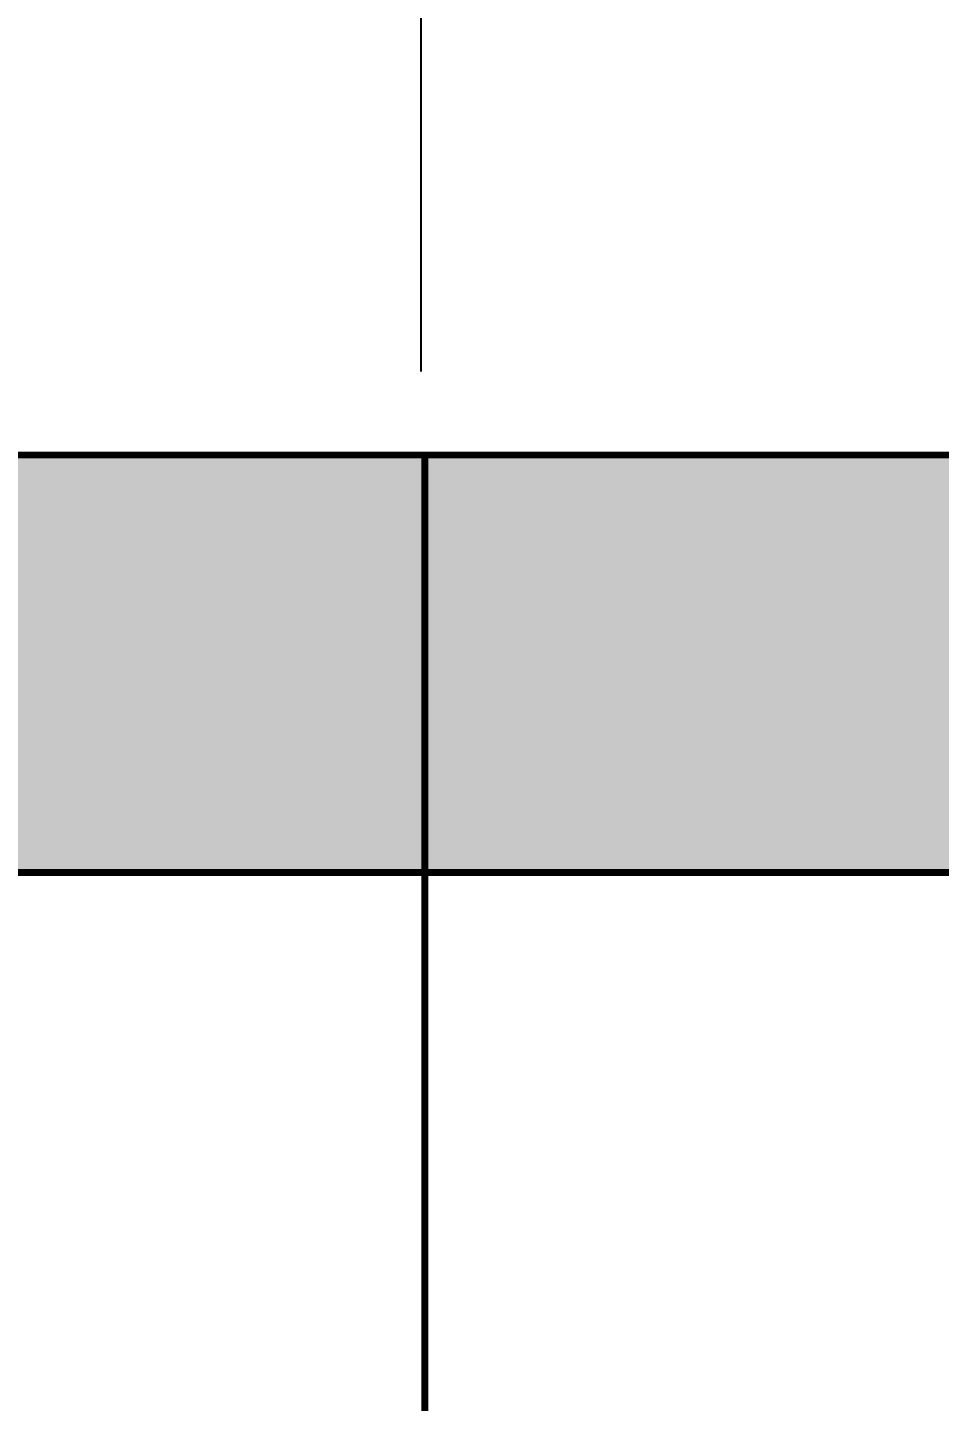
# Model space of a CAD drawing. Header units: millimetres. Extents: x -116965 to 323937, y 291661 to 566926.
# Drawn here: x -47326.6 to -47108.3, y 330213 to 330541.8 of the extents above; entities that cross this region are included whole.
import ezdxf

# ---------------------------------------------------------------- set-up
doc = ezdxf.new("R2010")
doc.units = ezdxf.units.MM
doc.header["$PDMODE"] = 35
doc.layers.get('0').update_dxf_attribs({"lineweight": 18})
doc.layers.add('AM_5', color=3, linetype='Continuous', lineweight=25)
doc.layers.add('C00-00-00', color=7, linetype='Continuous')
doc.layers.add('C34-3A-40', color=7, linetype='Continuous', true_color=0x343a40)
doc.layers.add('C62-64-69', color=7, linetype='Continuous', true_color=0x626469)
doc.styles.add('{18b73a54-fa43-428c-adcb-c1c7bbdf2c84}', font='Simplex.shx')
doc.dimstyles.new('kich thuoc$0', dxfattribs={"dimscale": 2, "dimtxt": 20, "dimasz": 16, "dimexe": 15, "dimexo": 10, "dimgap": 5, "dimtad": 1, "dimdec": 0, "dimzin": 0, "dimdsep": 46, "dimtxsty": '{18b73a54-fa43-428c-adcb-c1c7bbdf2c84}', "dimblk": 'OPEN30', "dimcen": 0.09, "dimclrd": 3, "dimclre": 3, "dimclrt": 3, "dimadec": 0, "dimazin": 0, "dimtfac": 1, "dimtdec": 0, "dimtofl": 0, "dimtmove": 0, "dimatfit": 3, "dimldrblk": 'OPEN30', "dimfxl": 1, "dimtolj": 1, "dimtzin": 0, "dimarcsym": 0})

# ---------------------------------------------------------------- blocks, each defined once
blk = doc.blocks.new('_Open30')
at = {"color": 0, "linetype": 'ByBlock', "lineweight": -2}
for p, q in [((-1, 0.268), (0, 0)), ((0, 0), (-1, -0.268)), ((0, 0), (-1, 0))]:
    blk.add_line(p, q, dxfattribs=at)
blk = doc.blocks.new('*D1810')
at = {"layer": 'AM_5', "color": 3, "lineweight": -2, "transparency": 16777216}
for p, q in [((-47932.34, 330459.51), (-47932.34, 330844.43)), ((-47232.34, 330459.51), (-47232.34, 330844.43)), ((-47902.34, 330814.43), (-47262.34, 330814.43))]:
    blk.add_line(p, q, dxfattribs=at)
at = {"layer": 'Defpoints', "color": 0, "lineweight": -3, "transparency": 16777216}
for p in [(-47232.34, 330814.43), (-47932.34, 330439.51), (-47232.34, 330439.51)]:
    blk.add_point(p, dxfattribs=at)
at = {"layer": 'AM_5', "color": 3, "lineweight": -2, "transparency": 16777216, "xscale": 30, "yscale": 30, "zscale": 30, "rotation": 180}
blk.add_blockref('_Open30', (-47932.34, 330814.43), dxfattribs=at)
at = {"layer": 'AM_5', "color": 3, "lineweight": -2, "transparency": 16777216, "xscale": 30, "yscale": 30, "zscale": 30}
blk.add_blockref('_Open30', (-47232.34, 330814.43), dxfattribs=at)
at = {"layer": 'AM_5', "color": 3, "transparency": 16777216, "insert": (-47582.34, 330844.43), "char_height": 40, "attachment_point": 5, "style": '{18b73a54-fa43-428c-adcb-c1c7bbdf2c84}'}
blk.add_mtext('\\A1;700', dxfattribs=at)
blk = doc.blocks.new('*D1815')
at = {"layer": 'AM_5', "color": 3, "lineweight": -2, "transparency": 16777216}
for p, q in [((-47232.34, 330459.51), (-47232.34, 330844.43)), ((-46832.34, 330459.51), (-46832.34, 330844.43)), ((-47202.34, 330814.43), (-46862.34, 330814.43))]:
    blk.add_line(p, q, dxfattribs=at)
at = {"layer": 'Defpoints', "color": 0, "lineweight": -3, "transparency": 16777216}
for p in [(-46832.34, 330814.43), (-47232.34, 330439.51), (-46832.34, 330439.51)]:
    blk.add_point(p, dxfattribs=at)
at = {"layer": 'AM_5', "color": 3, "lineweight": -2, "transparency": 16777216, "xscale": 30, "yscale": 30, "zscale": 30, "rotation": 180}
blk.add_blockref('_Open30', (-47232.34, 330814.43), dxfattribs=at)
at = {"layer": 'AM_5', "color": 3, "lineweight": -2, "transparency": 16777216, "xscale": 30, "yscale": 30, "zscale": 30}
blk.add_blockref('_Open30', (-46832.34, 330814.43), dxfattribs=at)
at = {"layer": 'AM_5', "color": 3, "transparency": 16777216, "insert": (-47032.34, 330844.43), "char_height": 40, "attachment_point": 5, "style": '{18b73a54-fa43-428c-adcb-c1c7bbdf2c84}'}
blk.add_mtext('\\A1;400', dxfattribs=at)

msp = doc.modelspace()

# ---------------------------------------------------------------- hatches: boundary and pattern name
at = {"layer": 'C34-3A-40'}
h = msp.add_hatch(color=256, dxfattribs=at)
h.dxf.hatch_style = 2
h.paths.add_polyline_path([(-47931.388048, 330439.556236), (-47231.485758, 330439.556236), (-47231.485758, 330339.570192), (-47931.388048, 330339.570192)])
h = msp.add_hatch(color=256, dxfattribs=at)
h.dxf.hatch_style = 2
h.paths.add_polyline_path([(-47231.485758, 330439.556236), (-46831.541593, 330439.556236), (-46831.541593, 330339.570192), (-47231.485758, 330339.570192)])
at = {"layer": 'C62-64-69'}
h = msp.add_hatch(color=256, dxfattribs=at)
h.dxf.hatch_style = 2
h.paths.add_polyline_path([(-47355.468448, 330430.557493), (-47323.472918, 330430.557493), (-47323.472918, 330423.558467), (-47355.468448, 330423.558467)])
h = msp.add_hatch(color=256, dxfattribs=at)
h.dxf.hatch_style = 2
h.paths.add_polyline_path([(-47323.472918, 330430.557493), (-47291.477383, 330430.557493), (-47291.477383, 330423.558467), (-47323.472918, 330423.558467)])
h = msp.add_hatch(color=256, dxfattribs=at)
h.dxf.hatch_style = 2
h.paths.add_polyline_path([(-47323.472918, 330430.557493), (-47291.477383, 330430.557493), (-47291.477383, 330423.558467), (-47323.472918, 330423.558467)])
h = msp.add_hatch(color=256, dxfattribs=at)
h.dxf.hatch_style = 2
h.paths.add_polyline_path([(-47291.477383, 330430.557493), (-47259.481848, 330430.557493), (-47259.481848, 330423.558467), (-47291.477383, 330423.558467)])
h = msp.add_hatch(color=256, dxfattribs=at)
h.dxf.hatch_style = 2
h.paths.add_polyline_path([(-47291.477383, 330430.557493), (-47259.481848, 330430.557493), (-47259.481848, 330423.558467), (-47291.477383, 330423.558467)])
h = msp.add_hatch(color=256, dxfattribs=at)
h.dxf.hatch_style = 2
h.paths.add_polyline_path([(-47259.481848, 330430.557493), (-47227.486318, 330430.557493), (-47227.486318, 330423.558467), (-47259.481848, 330423.558467)])
h = msp.add_hatch(color=256, dxfattribs=at)
h.dxf.hatch_style = 2
h.paths.add_polyline_path([(-47231.485758, 330430.557493), (-47199.490223, 330430.557493), (-47199.490223, 330423.558467), (-47231.485758, 330423.558467)])
h = msp.add_hatch(color=256, dxfattribs=at)
h.dxf.hatch_style = 2
h.paths.add_polyline_path([(-47199.490223, 330430.557493), (-47167.494693, 330430.557493), (-47167.494693, 330423.558467), (-47199.490223, 330423.558467)])
h = msp.add_hatch(color=256, dxfattribs=at)
h.dxf.hatch_style = 2
h.paths.add_polyline_path([(-47199.490223, 330430.557493), (-47167.494693, 330430.557493), (-47167.494693, 330423.558467), (-47199.490223, 330423.558467)])
h = msp.add_hatch(color=256, dxfattribs=at)
h.dxf.hatch_style = 2
h.paths.add_polyline_path([(-47167.494693, 330430.557493), (-47135.499158, 330430.557493), (-47135.499158, 330423.558467), (-47167.494693, 330423.558467)])
h = msp.add_hatch(color=256, dxfattribs=at)
h.dxf.hatch_style = 2
h.paths.add_polyline_path([(-47167.494693, 330430.557493), (-47135.499158, 330430.557493), (-47135.499158, 330423.558467), (-47167.494693, 330423.558467)])
h = msp.add_hatch(color=256, dxfattribs=at)
h.dxf.hatch_style = 2
h.paths.add_polyline_path([(-47135.499158, 330430.557493), (-47103.503623, 330430.557493), (-47103.503623, 330423.558467), (-47135.499158, 330423.558467)])
h = msp.add_hatch(color=256, dxfattribs=at)
h.dxf.hatch_style = 2
h.paths.add_polyline_path([(-47355.468448, 330423.558467), (-47323.472918, 330423.558467), (-47323.472918, 330421.558749), (-47355.468448, 330421.558749)])
h = msp.add_hatch(color=256, dxfattribs=at)
h.dxf.hatch_style = 2
h.paths.add_polyline_path([(-47355.468448, 330421.558749), (-47323.472918, 330421.558749), (-47323.472918, 330414.559723), (-47355.468448, 330414.559723)])
h = msp.add_hatch(color=256, dxfattribs=at)
h.dxf.hatch_style = 2
h.paths.add_polyline_path([(-47323.472918, 330423.558467), (-47291.477383, 330423.558467), (-47291.477383, 330421.558749), (-47323.472918, 330421.558749)])
h = msp.add_hatch(color=256, dxfattribs=at)
h.dxf.hatch_style = 2
h.paths.add_polyline_path([(-47323.472918, 330423.558467), (-47291.477383, 330423.558467), (-47291.477383, 330421.558749), (-47323.472918, 330421.558749)])
h = msp.add_hatch(color=256, dxfattribs=at)
h.dxf.hatch_style = 2
h.paths.add_polyline_path([(-47323.472918, 330421.558749), (-47291.477383, 330421.558749), (-47291.477383, 330414.559723), (-47323.472918, 330414.559723)])
h = msp.add_hatch(color=256, dxfattribs=at)
h.dxf.hatch_style = 2
h.paths.add_polyline_path([(-47323.472918, 330421.558749), (-47291.477383, 330421.558749), (-47291.477383, 330414.559723), (-47323.472918, 330414.559723)])
h = msp.add_hatch(color=256, dxfattribs=at)
h.dxf.hatch_style = 2
h.paths.add_polyline_path([(-47291.477383, 330423.558467), (-47259.481848, 330423.558467), (-47259.481848, 330421.558749), (-47291.477383, 330421.558749)])
h = msp.add_hatch(color=256, dxfattribs=at)
h.dxf.hatch_style = 2
h.paths.add_polyline_path([(-47291.477383, 330423.558467), (-47259.481848, 330423.558467), (-47259.481848, 330421.558749), (-47291.477383, 330421.558749)])
h = msp.add_hatch(color=256, dxfattribs=at)
h.dxf.hatch_style = 2
h.paths.add_polyline_path([(-47291.477383, 330421.558749), (-47259.481848, 330421.558749), (-47259.481848, 330414.559723), (-47291.477383, 330414.559723)])
h = msp.add_hatch(color=256, dxfattribs=at)
h.dxf.hatch_style = 2
h.paths.add_polyline_path([(-47291.477383, 330421.558749), (-47259.481848, 330421.558749), (-47259.481848, 330414.559723), (-47291.477383, 330414.559723)])
h = msp.add_hatch(color=256, dxfattribs=at)
h.dxf.hatch_style = 2
h.paths.add_polyline_path([(-47259.481848, 330423.558467), (-47227.486318, 330423.558467), (-47227.486318, 330421.558749), (-47259.481848, 330421.558749)])
h = msp.add_hatch(color=256, dxfattribs=at)
h.dxf.hatch_style = 2
h.paths.add_polyline_path([(-47259.481848, 330421.558749), (-47227.486318, 330421.558749), (-47227.486318, 330414.559723), (-47259.481848, 330414.559723)])
h = msp.add_hatch(color=256, dxfattribs=at)
h.dxf.hatch_style = 2
h.paths.add_polyline_path([(-47231.485758, 330423.558467), (-47199.490223, 330423.558467), (-47199.490223, 330421.558749), (-47231.485758, 330421.558749)])
h = msp.add_hatch(color=256, dxfattribs=at)
h.dxf.hatch_style = 2
h.paths.add_polyline_path([(-47231.485758, 330421.558749), (-47199.490223, 330421.558749), (-47199.490223, 330414.559723), (-47231.485758, 330414.559723)])
h = msp.add_hatch(color=256, dxfattribs=at)
h.dxf.hatch_style = 2
h.paths.add_polyline_path([(-47199.490223, 330423.558467), (-47167.494693, 330423.558467), (-47167.494693, 330421.558749), (-47199.490223, 330421.558749)])
h = msp.add_hatch(color=256, dxfattribs=at)
h.dxf.hatch_style = 2
h.paths.add_polyline_path([(-47199.490223, 330423.558467), (-47167.494693, 330423.558467), (-47167.494693, 330421.558749), (-47199.490223, 330421.558749)])
h = msp.add_hatch(color=256, dxfattribs=at)
h.dxf.hatch_style = 2
h.paths.add_polyline_path([(-47199.490223, 330421.558749), (-47167.494693, 330421.558749), (-47167.494693, 330414.559723), (-47199.490223, 330414.559723)])
h = msp.add_hatch(color=256, dxfattribs=at)
h.dxf.hatch_style = 2
h.paths.add_polyline_path([(-47199.490223, 330421.558749), (-47167.494693, 330421.558749), (-47167.494693, 330414.559723), (-47199.490223, 330414.559723)])
h = msp.add_hatch(color=256, dxfattribs=at)
h.dxf.hatch_style = 2
h.paths.add_polyline_path([(-47167.494693, 330423.558467), (-47135.499158, 330423.558467), (-47135.499158, 330421.558749), (-47167.494693, 330421.558749)])
h = msp.add_hatch(color=256, dxfattribs=at)
h.dxf.hatch_style = 2
h.paths.add_polyline_path([(-47167.494693, 330423.558467), (-47135.499158, 330423.558467), (-47135.499158, 330421.558749), (-47167.494693, 330421.558749)])
h = msp.add_hatch(color=256, dxfattribs=at)
h.dxf.hatch_style = 2
h.paths.add_polyline_path([(-47167.494693, 330421.558749), (-47135.499158, 330421.558749), (-47135.499158, 330414.559723), (-47167.494693, 330414.559723)])
h = msp.add_hatch(color=256, dxfattribs=at)
h.dxf.hatch_style = 2
h.paths.add_polyline_path([(-47167.494693, 330421.558749), (-47135.499158, 330421.558749), (-47135.499158, 330414.559723), (-47167.494693, 330414.559723)])
h = msp.add_hatch(color=256, dxfattribs=at)
h.dxf.hatch_style = 2
h.paths.add_polyline_path([(-47135.499158, 330423.558467), (-47103.503623, 330423.558467), (-47103.503623, 330421.558749), (-47135.499158, 330421.558749)])
h = msp.add_hatch(color=256, dxfattribs=at)
h.dxf.hatch_style = 2
h.paths.add_polyline_path([(-47135.499158, 330421.558749), (-47103.503623, 330421.558749), (-47103.503623, 330414.559723), (-47135.499158, 330414.559723)])
h = msp.add_hatch(color=256, dxfattribs=at)
h.dxf.hatch_style = 2
h.paths.add_polyline_path([(-47355.468448, 330414.559723), (-47323.472918, 330414.559723), (-47323.472918, 330412.560005), (-47355.468448, 330412.560005)])
h = msp.add_hatch(color=256, dxfattribs=at)
h.dxf.hatch_style = 2
h.paths.add_polyline_path([(-47323.472918, 330414.559723), (-47291.477383, 330414.559723), (-47291.477383, 330412.560005), (-47323.472918, 330412.560005)])
h = msp.add_hatch(color=256, dxfattribs=at)
h.dxf.hatch_style = 2
h.paths.add_polyline_path([(-47323.472918, 330414.559723), (-47291.477383, 330414.559723), (-47291.477383, 330412.560005), (-47323.472918, 330412.560005)])
h = msp.add_hatch(color=256, dxfattribs=at)
h.dxf.hatch_style = 2
h.paths.add_polyline_path([(-47291.477383, 330414.559723), (-47259.481848, 330414.559723), (-47259.481848, 330412.560005), (-47291.477383, 330412.560005)])
h = msp.add_hatch(color=256, dxfattribs=at)
h.dxf.hatch_style = 2
h.paths.add_polyline_path([(-47291.477383, 330414.559723), (-47259.481848, 330414.559723), (-47259.481848, 330412.560005), (-47291.477383, 330412.560005)])
h = msp.add_hatch(color=256, dxfattribs=at)
h.dxf.hatch_style = 2
h.paths.add_polyline_path([(-47259.481848, 330414.559723), (-47227.486318, 330414.559723), (-47227.486318, 330412.560005), (-47259.481848, 330412.560005)])
h = msp.add_hatch(color=256, dxfattribs=at)
h.dxf.hatch_style = 2
h.paths.add_polyline_path([(-47231.485758, 330414.559723), (-47199.490223, 330414.559723), (-47199.490223, 330412.560005), (-47231.485758, 330412.560005)])
h = msp.add_hatch(color=256, dxfattribs=at)
h.dxf.hatch_style = 2
h.paths.add_polyline_path([(-47199.490223, 330414.559723), (-47167.494693, 330414.559723), (-47167.494693, 330412.560005), (-47199.490223, 330412.560005)])
h = msp.add_hatch(color=256, dxfattribs=at)
h.dxf.hatch_style = 2
h.paths.add_polyline_path([(-47199.490223, 330414.559723), (-47167.494693, 330414.559723), (-47167.494693, 330412.560005), (-47199.490223, 330412.560005)])
h = msp.add_hatch(color=256, dxfattribs=at)
h.dxf.hatch_style = 2
h.paths.add_polyline_path([(-47167.494693, 330414.559723), (-47135.499158, 330414.559723), (-47135.499158, 330412.560005), (-47167.494693, 330412.560005)])
h = msp.add_hatch(color=256, dxfattribs=at)
h.dxf.hatch_style = 2
h.paths.add_polyline_path([(-47167.494693, 330414.559723), (-47135.499158, 330414.559723), (-47135.499158, 330412.560005), (-47167.494693, 330412.560005)])
h = msp.add_hatch(color=256, dxfattribs=at)
h.dxf.hatch_style = 2
h.paths.add_polyline_path([(-47135.499158, 330414.559723), (-47103.503623, 330414.559723), (-47103.503623, 330412.560005), (-47135.499158, 330412.560005)])
h = msp.add_hatch(color=256, dxfattribs=at)
h.dxf.hatch_style = 2
h.paths.add_polyline_path([(-47355.468448, 330412.560005), (-47323.472918, 330412.560005), (-47323.472918, 330405.56098), (-47355.468448, 330405.56098)])
h = msp.add_hatch(color=256, dxfattribs=at)
h.dxf.hatch_style = 2
h.paths.add_polyline_path([(-47323.472918, 330412.560005), (-47291.477383, 330412.560005), (-47291.477383, 330405.56098), (-47323.472918, 330405.56098)])
h = msp.add_hatch(color=256, dxfattribs=at)
h.dxf.hatch_style = 2
h.paths.add_polyline_path([(-47323.472918, 330412.560005), (-47291.477383, 330412.560005), (-47291.477383, 330405.56098), (-47323.472918, 330405.56098)])
h = msp.add_hatch(color=256, dxfattribs=at)
h.dxf.hatch_style = 2
h.paths.add_polyline_path([(-47291.477383, 330412.560005), (-47259.481848, 330412.560005), (-47259.481848, 330405.56098), (-47291.477383, 330405.56098)])
h = msp.add_hatch(color=256, dxfattribs=at)
h.dxf.hatch_style = 2
h.paths.add_polyline_path([(-47291.477383, 330412.560005), (-47259.481848, 330412.560005), (-47259.481848, 330405.56098), (-47291.477383, 330405.56098)])
h = msp.add_hatch(color=256, dxfattribs=at)
h.dxf.hatch_style = 2
h.paths.add_polyline_path([(-47259.481848, 330412.560005), (-47227.486318, 330412.560005), (-47227.486318, 330405.56098), (-47259.481848, 330405.56098)])
h = msp.add_hatch(color=256, dxfattribs=at)
h.dxf.hatch_style = 2
h.paths.add_polyline_path([(-47231.485758, 330412.560005), (-47199.490223, 330412.560005), (-47199.490223, 330405.56098), (-47231.485758, 330405.56098)])
h = msp.add_hatch(color=256, dxfattribs=at)
h.dxf.hatch_style = 2
h.paths.add_polyline_path([(-47199.490223, 330412.560005), (-47167.494693, 330412.560005), (-47167.494693, 330405.56098), (-47199.490223, 330405.56098)])
h = msp.add_hatch(color=256, dxfattribs=at)
h.dxf.hatch_style = 2
h.paths.add_polyline_path([(-47199.490223, 330412.560005), (-47167.494693, 330412.560005), (-47167.494693, 330405.56098), (-47199.490223, 330405.56098)])
h = msp.add_hatch(color=256, dxfattribs=at)
h.dxf.hatch_style = 2
h.paths.add_polyline_path([(-47167.494693, 330412.560005), (-47135.499158, 330412.560005), (-47135.499158, 330405.56098), (-47167.494693, 330405.56098)])
h = msp.add_hatch(color=256, dxfattribs=at)
h.dxf.hatch_style = 2
h.paths.add_polyline_path([(-47167.494693, 330412.560005), (-47135.499158, 330412.560005), (-47135.499158, 330405.56098), (-47167.494693, 330405.56098)])
h = msp.add_hatch(color=256, dxfattribs=at)
h.dxf.hatch_style = 2
h.paths.add_polyline_path([(-47135.499158, 330412.560005), (-47103.503623, 330412.560005), (-47103.503623, 330405.56098), (-47135.499158, 330405.56098)])
h = msp.add_hatch(color=256, dxfattribs=at)
h.dxf.hatch_style = 2
h.paths.add_polyline_path([(-47355.468448, 330405.56098), (-47323.472918, 330405.56098), (-47323.472918, 330403.561261), (-47355.468448, 330403.561261)])
h = msp.add_hatch(color=256, dxfattribs=at)
h.dxf.hatch_style = 2
h.paths.add_polyline_path([(-47323.472918, 330405.56098), (-47291.477383, 330405.56098), (-47291.477383, 330403.561261), (-47323.472918, 330403.561261)])
h = msp.add_hatch(color=256, dxfattribs=at)
h.dxf.hatch_style = 2
h.paths.add_polyline_path([(-47323.472918, 330405.56098), (-47291.477383, 330405.56098), (-47291.477383, 330403.561261), (-47323.472918, 330403.561261)])
h = msp.add_hatch(color=256, dxfattribs=at)
h.dxf.hatch_style = 2
h.paths.add_polyline_path([(-47291.477383, 330405.56098), (-47259.481848, 330405.56098), (-47259.481848, 330403.561261), (-47291.477383, 330403.561261)])
h = msp.add_hatch(color=256, dxfattribs=at)
h.dxf.hatch_style = 2
h.paths.add_polyline_path([(-47291.477383, 330405.56098), (-47259.481848, 330405.56098), (-47259.481848, 330403.561261), (-47291.477383, 330403.561261)])
h = msp.add_hatch(color=256, dxfattribs=at)
h.dxf.hatch_style = 2
h.paths.add_polyline_path([(-47259.481848, 330405.56098), (-47227.486318, 330405.56098), (-47227.486318, 330403.561261), (-47259.481848, 330403.561261)])
h = msp.add_hatch(color=256, dxfattribs=at)
h.dxf.hatch_style = 2
h.paths.add_polyline_path([(-47231.485758, 330405.56098), (-47199.490223, 330405.56098), (-47199.490223, 330403.561261), (-47231.485758, 330403.561261)])
h = msp.add_hatch(color=256, dxfattribs=at)
h.dxf.hatch_style = 2
h.paths.add_polyline_path([(-47199.490223, 330405.56098), (-47167.494693, 330405.56098), (-47167.494693, 330403.561261), (-47199.490223, 330403.561261)])
h = msp.add_hatch(color=256, dxfattribs=at)
h.dxf.hatch_style = 2
h.paths.add_polyline_path([(-47199.490223, 330405.56098), (-47167.494693, 330405.56098), (-47167.494693, 330403.561261), (-47199.490223, 330403.561261)])
h = msp.add_hatch(color=256, dxfattribs=at)
h.dxf.hatch_style = 2
h.paths.add_polyline_path([(-47167.494693, 330405.56098), (-47135.499158, 330405.56098), (-47135.499158, 330403.561261), (-47167.494693, 330403.561261)])
h = msp.add_hatch(color=256, dxfattribs=at)
h.dxf.hatch_style = 2
h.paths.add_polyline_path([(-47167.494693, 330405.56098), (-47135.499158, 330405.56098), (-47135.499158, 330403.561261), (-47167.494693, 330403.561261)])
h = msp.add_hatch(color=256, dxfattribs=at)
h.dxf.hatch_style = 2
h.paths.add_polyline_path([(-47135.499158, 330405.56098), (-47103.503623, 330405.56098), (-47103.503623, 330403.561261), (-47135.499158, 330403.561261)])
h = msp.add_hatch(color=256, dxfattribs=at)
h.dxf.hatch_style = 2
h.paths.add_polyline_path([(-47355.468448, 330403.561261), (-47323.472918, 330403.561261), (-47323.472918, 330396.562236), (-47355.468448, 330396.562236)])
h = msp.add_hatch(color=256, dxfattribs=at)
h.dxf.hatch_style = 2
h.paths.add_polyline_path([(-47323.472918, 330403.561261), (-47291.477383, 330403.561261), (-47291.477383, 330396.562236), (-47323.472918, 330396.562236)])
h = msp.add_hatch(color=256, dxfattribs=at)
h.dxf.hatch_style = 2
h.paths.add_polyline_path([(-47323.472918, 330403.561261), (-47291.477383, 330403.561261), (-47291.477383, 330396.562236), (-47323.472918, 330396.562236)])
h = msp.add_hatch(color=256, dxfattribs=at)
h.dxf.hatch_style = 2
h.paths.add_polyline_path([(-47291.477383, 330403.561261), (-47259.481848, 330403.561261), (-47259.481848, 330396.562236), (-47291.477383, 330396.562236)])
h = msp.add_hatch(color=256, dxfattribs=at)
h.dxf.hatch_style = 2
h.paths.add_polyline_path([(-47291.477383, 330403.561261), (-47259.481848, 330403.561261), (-47259.481848, 330396.562236), (-47291.477383, 330396.562236)])
h = msp.add_hatch(color=256, dxfattribs=at)
h.dxf.hatch_style = 2
h.paths.add_polyline_path([(-47259.481848, 330403.561261), (-47227.486318, 330403.561261), (-47227.486318, 330396.562236), (-47259.481848, 330396.562236)])
h = msp.add_hatch(color=256, dxfattribs=at)
h.dxf.hatch_style = 2
h.paths.add_polyline_path([(-47231.485758, 330403.561261), (-47199.490223, 330403.561261), (-47199.490223, 330396.562236), (-47231.485758, 330396.562236)])
h = msp.add_hatch(color=256, dxfattribs=at)
h.dxf.hatch_style = 2
h.paths.add_polyline_path([(-47199.490223, 330403.561261), (-47167.494693, 330403.561261), (-47167.494693, 330396.562236), (-47199.490223, 330396.562236)])
h = msp.add_hatch(color=256, dxfattribs=at)
h.dxf.hatch_style = 2
h.paths.add_polyline_path([(-47199.490223, 330403.561261), (-47167.494693, 330403.561261), (-47167.494693, 330396.562236), (-47199.490223, 330396.562236)])
h = msp.add_hatch(color=256, dxfattribs=at)
h.dxf.hatch_style = 2
h.paths.add_polyline_path([(-47167.494693, 330403.561261), (-47135.499158, 330403.561261), (-47135.499158, 330396.562236), (-47167.494693, 330396.562236)])
h = msp.add_hatch(color=256, dxfattribs=at)
h.dxf.hatch_style = 2
h.paths.add_polyline_path([(-47167.494693, 330403.561261), (-47135.499158, 330403.561261), (-47135.499158, 330396.562236), (-47167.494693, 330396.562236)])
h = msp.add_hatch(color=256, dxfattribs=at)
h.dxf.hatch_style = 2
h.paths.add_polyline_path([(-47135.499158, 330403.561261), (-47103.503623, 330403.561261), (-47103.503623, 330396.562236), (-47135.499158, 330396.562236)])
h = msp.add_hatch(color=256, dxfattribs=at)
h.dxf.hatch_style = 2
h.paths.add_polyline_path([(-47355.468448, 330396.562236), (-47323.472918, 330396.562236), (-47323.472918, 330394.562518), (-47355.468448, 330394.562518)])
h = msp.add_hatch(color=256, dxfattribs=at)
h.dxf.hatch_style = 2
h.paths.add_polyline_path([(-47355.468448, 330394.562518), (-47323.472918, 330394.562518), (-47323.472918, 330387.563492), (-47355.468448, 330387.563492)])
h = msp.add_hatch(color=256, dxfattribs=at)
h.dxf.hatch_style = 2
h.paths.add_polyline_path([(-47323.472918, 330396.562236), (-47291.477383, 330396.562236), (-47291.477383, 330394.562518), (-47323.472918, 330394.562518)])
h = msp.add_hatch(color=256, dxfattribs=at)
h.dxf.hatch_style = 2
h.paths.add_polyline_path([(-47323.472918, 330396.562236), (-47291.477383, 330396.562236), (-47291.477383, 330394.562518), (-47323.472918, 330394.562518)])
h = msp.add_hatch(color=256, dxfattribs=at)
h.dxf.hatch_style = 2
h.paths.add_polyline_path([(-47323.472918, 330394.562518), (-47291.477383, 330394.562518), (-47291.477383, 330387.563492), (-47323.472918, 330387.563492)])
h = msp.add_hatch(color=256, dxfattribs=at)
h.dxf.hatch_style = 2
h.paths.add_polyline_path([(-47323.472918, 330394.562518), (-47291.477383, 330394.562518), (-47291.477383, 330387.563492), (-47323.472918, 330387.563492)])
h = msp.add_hatch(color=256, dxfattribs=at)
h.dxf.hatch_style = 2
h.paths.add_polyline_path([(-47291.477383, 330396.562236), (-47259.481848, 330396.562236), (-47259.481848, 330394.562518), (-47291.477383, 330394.562518)])
h = msp.add_hatch(color=256, dxfattribs=at)
h.dxf.hatch_style = 2
h.paths.add_polyline_path([(-47291.477383, 330396.562236), (-47259.481848, 330396.562236), (-47259.481848, 330394.562518), (-47291.477383, 330394.562518)])
h = msp.add_hatch(color=256, dxfattribs=at)
h.dxf.hatch_style = 2
h.paths.add_polyline_path([(-47291.477383, 330394.562518), (-47259.481848, 330394.562518), (-47259.481848, 330387.563492), (-47291.477383, 330387.563492)])
h = msp.add_hatch(color=256, dxfattribs=at)
h.dxf.hatch_style = 2
h.paths.add_polyline_path([(-47291.477383, 330394.562518), (-47259.481848, 330394.562518), (-47259.481848, 330387.563492), (-47291.477383, 330387.563492)])
h = msp.add_hatch(color=256, dxfattribs=at)
h.dxf.hatch_style = 2
h.paths.add_polyline_path([(-47259.481848, 330396.562236), (-47227.486318, 330396.562236), (-47227.486318, 330394.562518), (-47259.481848, 330394.562518)])
h = msp.add_hatch(color=256, dxfattribs=at)
h.dxf.hatch_style = 2
h.paths.add_polyline_path([(-47259.481848, 330394.562518), (-47227.486318, 330394.562518), (-47227.486318, 330387.563492), (-47259.481848, 330387.563492)])
h = msp.add_hatch(color=256, dxfattribs=at)
h.dxf.hatch_style = 2
h.paths.add_polyline_path([(-47231.485758, 330396.562236), (-47199.490223, 330396.562236), (-47199.490223, 330394.562518), (-47231.485758, 330394.562518)])
h = msp.add_hatch(color=256, dxfattribs=at)
h.dxf.hatch_style = 2
h.paths.add_polyline_path([(-47231.485758, 330394.562518), (-47199.490223, 330394.562518), (-47199.490223, 330387.563492), (-47231.485758, 330387.563492)])
h = msp.add_hatch(color=256, dxfattribs=at)
h.dxf.hatch_style = 2
h.paths.add_polyline_path([(-47199.490223, 330396.562236), (-47167.494693, 330396.562236), (-47167.494693, 330394.562518), (-47199.490223, 330394.562518)])
h = msp.add_hatch(color=256, dxfattribs=at)
h.dxf.hatch_style = 2
h.paths.add_polyline_path([(-47199.490223, 330396.562236), (-47167.494693, 330396.562236), (-47167.494693, 330394.562518), (-47199.490223, 330394.562518)])
h = msp.add_hatch(color=256, dxfattribs=at)
h.dxf.hatch_style = 2
h.paths.add_polyline_path([(-47199.490223, 330394.562518), (-47167.494693, 330394.562518), (-47167.494693, 330387.563492), (-47199.490223, 330387.563492)])
h = msp.add_hatch(color=256, dxfattribs=at)
h.dxf.hatch_style = 2
h.paths.add_polyline_path([(-47199.490223, 330394.562518), (-47167.494693, 330394.562518), (-47167.494693, 330387.563492), (-47199.490223, 330387.563492)])
h = msp.add_hatch(color=256, dxfattribs=at)
h.dxf.hatch_style = 2
h.paths.add_polyline_path([(-47167.494693, 330396.562236), (-47135.499158, 330396.562236), (-47135.499158, 330394.562518), (-47167.494693, 330394.562518)])
h = msp.add_hatch(color=256, dxfattribs=at)
h.dxf.hatch_style = 2
h.paths.add_polyline_path([(-47167.494693, 330396.562236), (-47135.499158, 330396.562236), (-47135.499158, 330394.562518), (-47167.494693, 330394.562518)])
h = msp.add_hatch(color=256, dxfattribs=at)
h.dxf.hatch_style = 2
h.paths.add_polyline_path([(-47167.494693, 330394.562518), (-47135.499158, 330394.562518), (-47135.499158, 330387.563492), (-47167.494693, 330387.563492)])
h = msp.add_hatch(color=256, dxfattribs=at)
h.dxf.hatch_style = 2
h.paths.add_polyline_path([(-47167.494693, 330394.562518), (-47135.499158, 330394.562518), (-47135.499158, 330387.563492), (-47167.494693, 330387.563492)])
h = msp.add_hatch(color=256, dxfattribs=at)
h.dxf.hatch_style = 2
h.paths.add_polyline_path([(-47135.499158, 330396.562236), (-47103.503623, 330396.562236), (-47103.503623, 330394.562518), (-47135.499158, 330394.562518)])
h = msp.add_hatch(color=256, dxfattribs=at)
h.dxf.hatch_style = 2
h.paths.add_polyline_path([(-47135.499158, 330394.562518), (-47103.503623, 330394.562518), (-47103.503623, 330387.563492), (-47135.499158, 330387.563492)])
h = msp.add_hatch(color=256, dxfattribs=at)
h.dxf.hatch_style = 2
h.paths.add_polyline_path([(-47355.468448, 330387.563492), (-47323.472918, 330387.563492), (-47323.472918, 330385.563774), (-47355.468448, 330385.563774)])
h = msp.add_hatch(color=256, dxfattribs=at)
h.dxf.hatch_style = 2
h.paths.add_polyline_path([(-47323.472918, 330387.563492), (-47291.477383, 330387.563492), (-47291.477383, 330385.563774), (-47323.472918, 330385.563774)])
h = msp.add_hatch(color=256, dxfattribs=at)
h.dxf.hatch_style = 2
h.paths.add_polyline_path([(-47323.472918, 330387.563492), (-47291.477383, 330387.563492), (-47291.477383, 330385.563774), (-47323.472918, 330385.563774)])
h = msp.add_hatch(color=256, dxfattribs=at)
h.dxf.hatch_style = 2
h.paths.add_polyline_path([(-47291.477383, 330387.563492), (-47259.481848, 330387.563492), (-47259.481848, 330385.563774), (-47291.477383, 330385.563774)])
h = msp.add_hatch(color=256, dxfattribs=at)
h.dxf.hatch_style = 2
h.paths.add_polyline_path([(-47291.477383, 330387.563492), (-47259.481848, 330387.563492), (-47259.481848, 330385.563774), (-47291.477383, 330385.563774)])
h = msp.add_hatch(color=256, dxfattribs=at)
h.dxf.hatch_style = 2
h.paths.add_polyline_path([(-47259.481848, 330387.563492), (-47227.486318, 330387.563492), (-47227.486318, 330385.563774), (-47259.481848, 330385.563774)])
h = msp.add_hatch(color=256, dxfattribs=at)
h.dxf.hatch_style = 2
h.paths.add_polyline_path([(-47231.485758, 330387.563492), (-47199.490223, 330387.563492), (-47199.490223, 330385.563774), (-47231.485758, 330385.563774)])
h = msp.add_hatch(color=256, dxfattribs=at)
h.dxf.hatch_style = 2
h.paths.add_polyline_path([(-47199.490223, 330387.563492), (-47167.494693, 330387.563492), (-47167.494693, 330385.563774), (-47199.490223, 330385.563774)])
h = msp.add_hatch(color=256, dxfattribs=at)
h.dxf.hatch_style = 2
h.paths.add_polyline_path([(-47199.490223, 330387.563492), (-47167.494693, 330387.563492), (-47167.494693, 330385.563774), (-47199.490223, 330385.563774)])
h = msp.add_hatch(color=256, dxfattribs=at)
h.dxf.hatch_style = 2
h.paths.add_polyline_path([(-47167.494693, 330387.563492), (-47135.499158, 330387.563492), (-47135.499158, 330385.563774), (-47167.494693, 330385.563774)])
h = msp.add_hatch(color=256, dxfattribs=at)
h.dxf.hatch_style = 2
h.paths.add_polyline_path([(-47167.494693, 330387.563492), (-47135.499158, 330387.563492), (-47135.499158, 330385.563774), (-47167.494693, 330385.563774)])
h = msp.add_hatch(color=256, dxfattribs=at)
h.dxf.hatch_style = 2
h.paths.add_polyline_path([(-47135.499158, 330387.563492), (-47103.503623, 330387.563492), (-47103.503623, 330385.563774), (-47135.499158, 330385.563774)])

# ---------------------------------------------------------------- linework, layer by layer
at = {"layer": 'C00-00-00', "lineweight": 211}
for points in [[(-47931.388048, 330439.556236), (-47231.485758, 330439.556236), (-47231.485758, 328239.863317), (-47931.388048, 328239.863317)], [(-47931.388048, 330439.556236), (-47231.485758, 330439.556236), (-47231.485758, 330339.570192), (-47931.388048, 330339.570192)], [(-47231.485758, 330439.556236), (-46831.541593, 330439.556236), (-46831.541593, 328239.863317), (-47231.485758, 328239.863317)], [(-47231.485758, 330439.556236), (-46831.541593, 330439.556236), (-46831.541593, 330339.570192), (-47231.485758, 330339.570192)]]:
    msp.add_lwpolyline(points, close=True, dxfattribs=at)
at = {"layer": 'C00-00-00', "lineweight": 100}
for points in [[(-47931.388048, 330339.570192), (-47231.485758, 330339.570192), (-47231.485758, 328339.849361), (-47931.388048, 328339.849361)], [(-47231.485758, 330339.570192), (-46831.541593, 330339.570192), (-46831.541593, 328339.849361), (-47231.485758, 328339.849361)]]:
    msp.add_lwpolyline(points, close=True, dxfattribs=at)

# ---------------------------------------------------------------- dimensions: what is measured, and where the dimension line sits
at = {"layer": 'AM_5'}
for base, p1, p2, picture, middle in [((-47232.337221, 330814.431589), (-47932.337137, 330439.507756), (-47232.337221, 330439.507756), '*D1810', (-47582.337179, 330844.431589)), ((-46832.337305, 330814.431589), (-47232.337221, 330439.507756), (-46832.337305, 330439.507756), '*D1815', (-47032.337263, 330844.431589))]:
    dim = msp.add_linear_dim(base=base, p1=p1, p2=p2, dimstyle='kich thuoc$0', override={"dimasz": 15, "dimtdec": 4}, dxfattribs=at)
    dim.commit()
    dim.dimension.update_dxf_attribs({"geometry": picture, "text_midpoint": middle})

doc.saveas('drawing.dxf')
